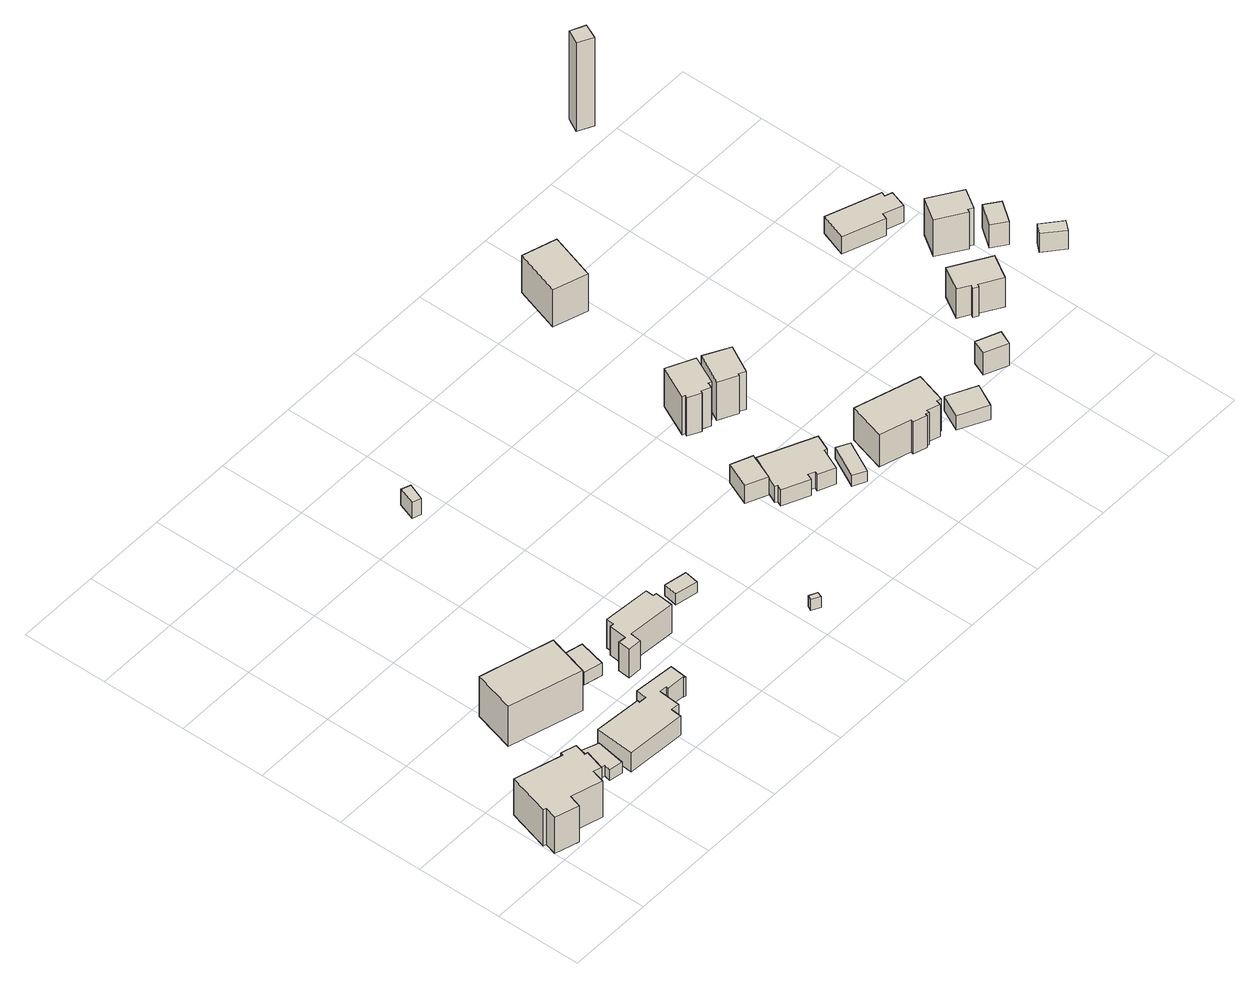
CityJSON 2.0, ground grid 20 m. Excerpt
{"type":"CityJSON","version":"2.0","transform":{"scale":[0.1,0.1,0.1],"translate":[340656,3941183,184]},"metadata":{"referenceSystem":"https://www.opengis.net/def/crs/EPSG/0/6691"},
"CityObjects":{
"building1":{"type":"Building","attributes":{"usage":"411","measuredHeight":13.5,"storeysAboveGround":2,"BuildingIDAttribute.prefecture":"14","BuildingIDAttribute.city":"14151","BuildingDetailAttribute.totalFloorArea":244.94,"BuildingDetailAttribute.buildingFootprintArea":122.47,"BuildingDetailAttribute.buildingStructureType":"601","BuildingDetailAttribute.buildingStructureOrgType":"1","BuildingDetailAttribute.orgUsage":"10","BuildingDetailAttribute.surveyYear":2015,"BuildingLandSlideRiskAttribute.description":"1","BuildingLandSlideRiskAttribute.areaType":"1"},"geometry":[{"type":"Solid","lod":"1","boundaries":[[[[0,1,2,3,4,5,6,7,8,9,10,11,12,13]],[[12,14,15,13]],[[11,16,14,12]],[[10,17,16,11]],[[9,18,17,10]],[[8,19,18,9]],[[7,20,19,8]],[[6,21,20,7]],[[5,22,21,6]],[[4,23,22,5]],[[3,24,23,4]],[[2,25,24,3]],[[1,26,25,2]],[[0,27,26,1]],[[13,15,27,0]],[[14,16,17,18,19,20,21,22,23,24,25,26,27,15]]]]}]},
"building2":{"type":"Building","attributes":{"usage":"411","measuredHeight":3.3,"storeysAboveGround":1,"BuildingIDAttribute.prefecture":"14","BuildingIDAttribute.city":"14151","BuildingDetailAttribute.totalFloorArea":16.43,"BuildingDetailAttribute.buildingFootprintArea":16.43,"BuildingDetailAttribute.buildingStructureType":"601","BuildingDetailAttribute.buildingStructureOrgType":"1","BuildingDetailAttribute.orgUsage":"10","BuildingDetailAttribute.surveyYear":2015},"geometry":[{"type":"Solid","lod":"1","boundaries":[[[[28,29,30,31,32,33]],[[32,34,35,33]],[[31,36,34,32]],[[30,37,36,31]],[[29,38,37,30]],[[28,39,38,29]],[[33,35,39,28]],[[34,36,37,38,39,35]]]]}]},
"building3":{"type":"Building","attributes":{"usage":"411","measuredHeight":12.3,"storeysAboveGround":2,"BuildingIDAttribute.prefecture":"14","BuildingIDAttribute.city":"14151","BuildingDetailAttribute.totalFloorArea":244.23,"BuildingDetailAttribute.buildingFootprintArea":122.12,"BuildingDetailAttribute.buildingStructureType":"601","BuildingDetailAttribute.buildingStructureOrgType":"1","BuildingDetailAttribute.orgUsage":"10","BuildingDetailAttribute.surveyYear":2015,"BuildingLandSlideRiskAttribute.description":"1","BuildingLandSlideRiskAttribute.areaType":"1"},"geometry":[{"type":"Solid","lod":"1","boundaries":[[[[40,41,42,43]],[[42,44,45,43]],[[41,46,44,42]],[[40,47,46,41]],[[43,45,47,40]],[[44,46,47,45]]]]}]},
"building4":{"type":"Building","attributes":{"usage":"411","measuredHeight":7.3,"storeysAboveGround":1,"BuildingIDAttribute.prefecture":"14","BuildingIDAttribute.city":"14151","BuildingDetailAttribute.totalFloorArea":143.02,"BuildingDetailAttribute.buildingFootprintArea":143.02,"BuildingDetailAttribute.buildingStructureType":"601","BuildingDetailAttribute.buildingStructureOrgType":"1","BuildingDetailAttribute.orgUsage":"10","BuildingDetailAttribute.surveyYear":2015},"geometry":[{"type":"Solid","lod":"1","boundaries":[[[[48,49,50,51,52,53,54,55,56,57,58,59,60,61,62,63]],[[62,64,65,63]],[[61,66,64,62]],[[60,67,66,61]],[[59,68,67,60]],[[58,69,68,59]],[[57,70,69,58]],[[56,71,70,57]],[[55,72,71,56]],[[54,73,72,55]],[[53,74,73,54]],[[52,75,74,53]],[[51,76,75,52]],[[50,77,76,51]],[[49,78,77,50]],[[48,79,78,49]],[[63,65,79,48]],[[64,66,67,68,69,70,71,72,73,74,75,76,77,78,79,65]]]]}]},
"building5":{"type":"Building","attributes":{"usage":"411","measuredHeight":3.6,"storeysAboveGround":1,"BuildingIDAttribute.prefecture":"14","BuildingIDAttribute.city":"14151","BuildingDetailAttribute.totalFloorArea":22.07,"BuildingDetailAttribute.buildingFootprintArea":22.07,"BuildingDetailAttribute.buildingStructureType":"601","BuildingDetailAttribute.buildingStructureOrgType":"1","BuildingDetailAttribute.orgUsage":"10","BuildingDetailAttribute.surveyYear":2015},"geometry":[{"type":"Solid","lod":"1","boundaries":[[[[80,81,82,83]],[[82,84,85,83]],[[81,86,84,82]],[[80,87,86,81]],[[83,85,87,80]],[[84,86,87,85]]]]}]},
"building6":{"type":"Building","attributes":{"usage":"413","measuredHeight":9.2,"storeysAboveGround":2,"BuildingIDAttribute.prefecture":"14","BuildingIDAttribute.city":"14151","BuildingDetailAttribute.totalFloorArea":139.86,"BuildingDetailAttribute.buildingFootprintArea":69.93,"BuildingDetailAttribute.buildingStructureType":"601","BuildingDetailAttribute.buildingStructureOrgType":"1","BuildingDetailAttribute.orgUsage":"30","BuildingDetailAttribute.surveyYear":2015},"geometry":[{"type":"Solid","lod":"1","boundaries":[[[[88,89,90,91,92,93,94,95,96,97,98,99]],[[98,100,101,99]],[[97,102,100,98]],[[96,103,102,97]],[[95,104,103,96]],[[94,105,104,95]],[[93,106,105,94]],[[92,107,106,93]],[[91,108,107,92]],[[90,109,108,91]],[[89,110,109,90]],[[88,111,110,89]],[[99,101,111,88]],[[100,102,103,104,105,106,107,108,109,110,111,101]]]]}]},
"building7":{"type":"Building","attributes":{"measuredHeight":4.8,"BuildingIDAttribute.prefecture":"14","BuildingIDAttribute.city":"14151","BuildingDetailAttribute.surveyYear":2015,"BuildingLandSlideRiskAttribute.description":"1","BuildingLandSlideRiskAttribute.areaType":"1"},"geometry":[{"type":"Solid","lod":"1","boundaries":[[[[112,113,114,115]],[[114,116,117,115]],[[113,118,116,114]],[[112,119,118,113]],[[115,117,119,112]],[[116,118,119,117]]]]}]},
"building8":{"type":"Building","attributes":{"usage":"413","storeysAboveGround":1,"BuildingIDAttribute.prefecture":"14","BuildingIDAttribute.city":"14151","BuildingDetailAttribute.totalFloorArea":17.47,"BuildingDetailAttribute.buildingFootprintArea":17.47,"BuildingDetailAttribute.buildingStructureType":"610","BuildingDetailAttribute.buildingStructureOrgType":"2","BuildingDetailAttribute.orgUsage":"30","BuildingDetailAttribute.surveyYear":2015},"geometry":[{"type":"Solid","lod":"1","boundaries":[[[[120,121,122,123]],[[122,124,125,123]],[[121,126,124,122]],[[120,127,126,121]],[[123,125,127,120]],[[124,126,127,125]]]]}]},
"building9":{"type":"Building","attributes":{"BuildingIDAttribute.prefecture":"14","BuildingIDAttribute.city":"14151","BuildingDetailAttribute.surveyYear":2015},"geometry":[{"type":"Solid","lod":"1","boundaries":[[[[128,129,130,131]],[[130,132,133,131]],[[129,134,132,130]],[[128,135,134,129]],[[131,133,135,128]],[[132,134,135,133]]]]}]},
"building10":{"type":"Building","attributes":{"usage":"411","measuredHeight":5.6,"storeysAboveGround":1,"BuildingIDAttribute.prefecture":"14","BuildingIDAttribute.city":"14151","BuildingDetailAttribute.totalFloorArea":26.7,"BuildingDetailAttribute.buildingFootprintArea":26.7,"BuildingDetailAttribute.buildingStructureType":"601","BuildingDetailAttribute.buildingStructureOrgType":"1","BuildingDetailAttribute.orgUsage":"10","BuildingDetailAttribute.surveyYear":2015},"geometry":[{"type":"Solid","lod":"1","boundaries":[[[[136,137,138,139]],[[138,140,141,139]],[[137,142,140,138]],[[136,143,142,137]],[[139,141,143,136]],[[140,142,143,141]]]]}]},
"building11":{"type":"Building","attributes":{"usage":"411","measuredHeight":4.9,"storeysAboveGround":1,"BuildingIDAttribute.prefecture":"14","BuildingIDAttribute.city":"14151","BuildingDetailAttribute.totalFloorArea":100.95,"BuildingDetailAttribute.buildingFootprintArea":100.95,"BuildingDetailAttribute.buildingStructureType":"601","BuildingDetailAttribute.buildingStructureOrgType":"1","BuildingDetailAttribute.orgUsage":"10","BuildingDetailAttribute.surveyYear":2015},"geometry":[{"type":"Solid","lod":"1","boundaries":[[[[144,145,146,147,148,149,150,151,152,153,154,155]],[[154,156,157,155]],[[153,158,156,154]],[[152,159,158,153]],[[151,160,159,152]],[[150,161,160,151]],[[149,162,161,150]],[[148,163,162,149]],[[147,164,163,148]],[[146,165,164,147]],[[145,166,165,146]],[[144,167,166,145]],[[155,157,167,144]],[[156,158,159,160,161,162,163,164,165,166,167,157]]]]}]},
"building12":{"type":"Building","attributes":{"usage":"411","measuredHeight":11.4,"storeysAboveGround":2,"BuildingIDAttribute.prefecture":"14","BuildingIDAttribute.city":"14151","BuildingDetailAttribute.totalFloorArea":83.64,"BuildingDetailAttribute.buildingFootprintArea":41.82,"BuildingDetailAttribute.buildingStructureType":"601","BuildingDetailAttribute.buildingStructureOrgType":"1","BuildingDetailAttribute.orgUsage":"10","BuildingDetailAttribute.surveyYear":2015,"BuildingLandSlideRiskAttribute.description":"1","BuildingLandSlideRiskAttribute.areaType":"1"},"geometry":[{"type":"Solid","lod":"1","boundaries":[[[[168,169,170,171,172,173,174,175,176,177]],[[176,178,179,177]],[[175,180,178,176]],[[174,181,180,175]],[[173,182,181,174]],[[172,183,182,173]],[[171,184,183,172]],[[170,185,184,171]],[[169,186,185,170]],[[168,187,186,169]],[[177,179,187,168]],[[178,180,181,182,183,184,185,186,187,179]]]]}]},
"building13":{"type":"Building","attributes":{"BuildingIDAttribute.prefecture":"14","BuildingIDAttribute.city":"14151","BuildingDetailAttribute.surveyYear":2015,"BuildingLandSlideRiskAttribute.description":"1","BuildingLandSlideRiskAttribute.areaType":"1"},"geometry":[{"type":"Solid","lod":"1","boundaries":[[[[188,189,190,191]],[[190,192,193,191]],[[189,194,192,190]],[[188,195,194,189]],[[191,193,195,188]],[[192,194,195,193]]]]}]},
"building14":{"type":"Building","attributes":{"usage":"411","measuredHeight":12.5,"storeysAboveGround":2,"BuildingIDAttribute.prefecture":"14","BuildingIDAttribute.city":"14151","BuildingDetailAttribute.totalFloorArea":76.46,"BuildingDetailAttribute.buildingFootprintArea":38.23,"BuildingDetailAttribute.buildingStructureType":"601","BuildingDetailAttribute.buildingStructureOrgType":"1","BuildingDetailAttribute.orgUsage":"10","BuildingDetailAttribute.surveyYear":2015},"geometry":[{"type":"Solid","lod":"1","boundaries":[[[[196,197,198,199,200,201]],[[200,202,203,201]],[[199,204,202,200]],[[198,205,204,199]],[[197,206,205,198]],[[196,207,206,197]],[[201,203,207,196]],[[202,204,205,206,207,203]]]]}]},
"building15":{"type":"Building","attributes":{"usage":"422","measuredHeight":12.4,"storeysAboveGround":1,"BuildingIDAttribute.prefecture":"14","BuildingIDAttribute.city":"14151","BuildingDetailAttribute.totalFloorArea":73.29,"BuildingDetailAttribute.buildingFootprintArea":73.29,"BuildingDetailAttribute.buildingStructureType":"601","BuildingDetailAttribute.buildingStructureOrgType":"1","BuildingDetailAttribute.orgUsage":"138","BuildingDetailAttribute.surveyYear":2015,"BuildingLandSlideRiskAttribute.description":"1","BuildingLandSlideRiskAttribute.areaType":"1"},"geometry":[{"type":"Solid","lod":"1","boundaries":[[[[208,209,210,211]],[[210,212,213,211]],[[209,214,212,210]],[[208,215,214,209]],[[211,213,215,208]],[[212,214,215,213]]]]}]},
"building16":{"type":"Building","attributes":{"usage":"411","measuredHeight":9.9,"storeysAboveGround":2,"BuildingIDAttribute.prefecture":"14","BuildingIDAttribute.city":"14151","BuildingDetailAttribute.totalFloorArea":191.63,"BuildingDetailAttribute.buildingFootprintArea":95.82,"BuildingDetailAttribute.buildingStructureType":"601","BuildingDetailAttribute.buildingStructureOrgType":"1","BuildingDetailAttribute.orgUsage":"10","BuildingDetailAttribute.surveyYear":2015,"BuildingLandSlideRiskAttribute.description":"1","BuildingLandSlideRiskAttribute.areaType":"1"},"geometry":[{"type":"Solid","lod":"1","boundaries":[[[[216,217,218,219,220,221,222,223,224,225,226,227]],[[226,228,229,227]],[[225,230,228,226]],[[224,231,230,225]],[[223,232,231,224]],[[222,233,232,223]],[[221,234,233,222]],[[220,235,234,221]],[[219,236,235,220]],[[218,237,236,219]],[[217,238,237,218]],[[216,239,238,217]],[[227,229,239,216]],[[228,230,231,232,233,234,235,236,237,238,239,229]]]]}]},
"building17":{"type":"Building","attributes":{"usage":"451","measuredHeight":4.7,"storeysAboveGround":1,"BuildingIDAttribute.prefecture":"14","BuildingIDAttribute.city":"14151","BuildingDetailAttribute.totalFloorArea":34.23,"BuildingDetailAttribute.buildingFootprintArea":34.23,"BuildingDetailAttribute.buildingStructureType":"601","BuildingDetailAttribute.buildingStructureOrgType":"1","BuildingDetailAttribute.orgUsage":"200","BuildingDetailAttribute.surveyYear":2015,"BuildingLandSlideRiskAttribute.description":"1","BuildingLandSlideRiskAttribute.areaType":"1"},"geometry":[{"type":"Solid","lod":"1","boundaries":[[[[240,241,242,243]],[[242,244,245,243]],[[241,246,244,242]],[[240,247,246,241]],[[243,245,247,240]],[[244,246,247,245]]]]}]},
"building18":{"type":"Building","attributes":{"measuredHeight":6.5,"BuildingIDAttribute.prefecture":"14","BuildingIDAttribute.city":"14151","BuildingDetailAttribute.surveyYear":2015,"BuildingLandSlideRiskAttribute.description":"1","BuildingLandSlideRiskAttribute.areaType":"1"},"geometry":[{"type":"Solid","lod":"1","boundaries":[[[[248,249,250,251]],[[250,252,253,251]],[[249,254,252,250]],[[248,255,254,249]],[[251,253,255,248]],[[252,254,255,253]]]]}]},
"building19":{"type":"Building","attributes":{"measuredHeight":29.3,"BuildingIDAttribute.prefecture":"14","BuildingIDAttribute.city":"14151","BuildingDetailAttribute.surveyYear":2015,"BuildingLandSlideRiskAttribute.description":"1","BuildingLandSlideRiskAttribute.areaType":"1"},"geometry":[{"type":"Solid","lod":"1","boundaries":[[[[256,257,258,259]],[[258,260,261,259]],[[257,262,260,258]],[[256,263,262,257]],[[259,261,263,256]],[[260,262,263,261]]]]}]},
"building20":{"type":"Building","attributes":{"usage":"422","measuredHeight":9.2,"storeysAboveGround":1,"BuildingIDAttribute.prefecture":"14","BuildingIDAttribute.city":"14151","BuildingDetailAttribute.totalFloorArea":51.75,"BuildingDetailAttribute.buildingFootprintArea":51.75,"BuildingDetailAttribute.buildingStructureType":"601","BuildingDetailAttribute.buildingStructureOrgType":"1","BuildingDetailAttribute.orgUsage":"137","BuildingDetailAttribute.surveyYear":2015,"BuildingLandSlideRiskAttribute.description":"1","BuildingLandSlideRiskAttribute.areaType":"1"},"geometry":[{"type":"Solid","lod":"1","boundaries":[[[[264,265,266,267,268,269,270,271]],[[270,272,273,271]],[[269,274,272,270]],[[268,275,274,269]],[[267,276,275,268]],[[266,277,276,267]],[[265,278,277,266]],[[264,279,278,265]],[[271,273,279,264]],[[272,274,275,276,277,278,279,273]]]]}]},
"building21":{"type":"Building","attributes":{"usage":"411","measuredHeight":5.2,"storeysAboveGround":1,"BuildingIDAttribute.prefecture":"14","BuildingIDAttribute.city":"14151","BuildingDetailAttribute.totalFloorArea":70.82,"BuildingDetailAttribute.buildingFootprintArea":70.82,"BuildingDetailAttribute.buildingStructureType":"601","BuildingDetailAttribute.buildingStructureOrgType":"1","BuildingDetailAttribute.orgUsage":"10","BuildingDetailAttribute.surveyYear":2015,"BuildingLandSlideRiskAttribute.description":"1","BuildingLandSlideRiskAttribute.areaType":"1"},"geometry":[{"type":"Solid","lod":"1","boundaries":[[[[280,281,282,283,284,285,286,287]],[[286,288,289,287]],[[285,290,288,286]],[[284,291,290,285]],[[283,292,291,284]],[[282,293,292,283]],[[281,294,293,282]],[[280,295,294,281]],[[287,289,295,280]],[[288,290,291,292,293,294,295,289]]]]}]},
"building22":{"type":"Building","attributes":{"usage":"411","measuredHeight":10.7,"storeysAboveGround":2,"BuildingIDAttribute.prefecture":"14","BuildingIDAttribute.city":"14151","BuildingDetailAttribute.totalFloorArea":70.97,"BuildingDetailAttribute.buildingFootprintArea":35.49,"BuildingDetailAttribute.buildingStructureType":"601","BuildingDetailAttribute.buildingStructureOrgType":"1","BuildingDetailAttribute.orgUsage":"10","BuildingDetailAttribute.surveyYear":2015,"BuildingLandSlideRiskAttribute.description":"1","BuildingLandSlideRiskAttribute.areaType":"1"},"geometry":[{"type":"Solid","lod":"1","boundaries":[[[[296,297,298,299,300,301]],[[300,302,303,301]],[[299,304,302,300]],[[298,305,304,299]],[[297,306,305,298]],[[296,307,306,297]],[[301,303,307,296]],[[302,304,305,306,307,303]]]]}]},
"building23":{"type":"Building","attributes":{"usage":"411","measuredHeight":6.6,"storeysAboveGround":1,"BuildingIDAttribute.prefecture":"14","BuildingIDAttribute.city":"14151","BuildingDetailAttribute.totalFloorArea":18.56,"BuildingDetailAttribute.buildingFootprintArea":18.56,"BuildingDetailAttribute.buildingStructureType":"601","BuildingDetailAttribute.buildingStructureOrgType":"1","BuildingDetailAttribute.orgUsage":"10","BuildingDetailAttribute.surveyYear":2015,"BuildingLandSlideRiskAttribute.description":"1","BuildingLandSlideRiskAttribute.areaType":"1"},"geometry":[{"type":"Solid","lod":"1","boundaries":[[[[308,309,310,311]],[[310,312,313,311]],[[309,314,312,310]],[[308,315,314,309]],[[311,313,315,308]],[[312,314,315,313]]]]}]},
"building24":{"type":"Building","attributes":{"measuredHeight":5.4,"BuildingIDAttribute.prefecture":"14","BuildingIDAttribute.city":"14151","BuildingDetailAttribute.surveyYear":2015,"BuildingLandSlideRiskAttribute.description":"1","BuildingLandSlideRiskAttribute.areaType":"1"},"geometry":[{"type":"Solid","lod":"1","boundaries":[[[[316,317,318,319]],[[318,320,321,319]],[[317,322,320,318]],[[316,323,322,317]],[[319,321,323,316]],[[320,322,323,321]]]]}]}
},
"vertices":[
[143,123,5],[145,130,5],[180,120,5],[172,92,5],[179,90,5],[165,43,5],[147,49,5],[138,18,5],[66,39,5],[57,10,5],[2,26,5],[10,54,5],[3,56,5],[32,155,5],[3,56,105],[32,155,105],[10,54,105],[2,26,105],[57,10,105],[66,39,105],[138,18,105],[147,49,105],[165,43,105],[179,90,105],[172,92,105],[180,120,105],[145,130,105],[143,123,105],
[220,37,51],[189,42,51],[192,57,51],[184,58,51],[194,119,51],[232,105,51],[194,119,81],[232,105,81],[184,58,81],[192,57,81],[189,42,81],[220,37,81],
[332,305,47],[305,208,47],[137,256,47],[164,352,47],[137,256,158],[164,352,158],[305,208,158],[332,305,158],
[350,106,53],[349,100,53],[367,99,53],[369,124,53],[463,115,53],[459,75,53],[455,76,53],[456,78,53],[413,81,53],[414,87,53],[397,88,53],[393,37,53],[373,39,53],[371,14,53],[232,24,53],[240,115,53],[232,24,106],[240,115,106],[371,14,106],[373,39,106],[393,37,106],[397,88,106],[414,87,106],[413,81,106],[456,78,106],[455,76,106],[459,75,106],[463,115,106],[369,124,106],[367,99,106],[349,100,106],[350,106,106],
[388,278,87],[373,215,87],[331,225,87],[346,288,87],[331,225,121],[346,288,121],[373,215,121],[388,278,121],
[550,251,81],[549,232,81],[557,231,81],[553,189,81],[441,198,81],[438,172,81],[406,174,81],[408,202,81],[426,200,81],[430,242,81],[440,242,81],[441,260,81],[440,242,160],[441,260,160],[430,242,160],[426,200,160],[408,202,160],[406,174,160],[438,172,160],[441,198,160],[553,189,160],[557,231,160],[549,232,160],[550,251,160],
[418,737,196],[403,698,196],[383,705,196],[397,745,196],[383,705,240],[397,745,240],[403,698,240],[418,737,240],
[663,244,97],[657,211,97],[605,221,97],[611,254,97],[605,221,127],[611,254,127],[657,211,127],[663,244,127],
[822,42,49],[817,30,49],[798,40,49],[803,51,49],[798,40,79],[803,51,79],[817,30,79],[822,42,79],
[964,324,114],[939,264,114],[891,285,114],[916,344,114],[891,285,164],[916,344,164],[939,264,164],[964,324,164],
[935,245,108],[971,324,108],[1094,268,108],[1078,232,108],[1072,234,108],[1050,185,108],[1012,202,108],[1015,210,108],[1001,217,108],[995,203,108],[935,230,108],[940,242,108],[935,230,153],[940,242,153],[995,203,153],[1001,217,153],[1015,210,153],[1012,202,153],[1050,185,153],[1072,234,153],[1078,232,153],[1094,268,153],[971,324,153],[935,245,153],
[935,468,147],[938,475,147],[932,477,147],[969,554,147],[1031,524,147],[1000,459,147],[993,462,147],[987,450,147],[967,459,147],[964,454,147],[967,459,253],[964,454,253],[987,450,253],[993,462,253],[1000,459,253],[1031,524,253],[969,554,253],[932,477,253],[938,475,253],[935,468,253],
[1128,214,113],[1090,140,113],[1061,155,113],[1099,229,113],[1061,155,143],[1099,229,143],[1090,140,143],[1128,214,143],
[1037,517,154],[1094,486,154],[1060,422,154],[1045,430,154],[1043,425,154],[1000,447,154],[1043,425,259],[1000,447,259],[1045,430,259],[1060,422,259],[1094,486,259],[1037,517,259],
[1030,877,251],[996,769,251],[918,794,251],[952,901,251],[918,794,354],[952,901,354],[996,769,354],[1030,877,354],
[1302,182,123],[1281,112,123],[1271,115,123],[1268,104,123],[1239,113,123],[1237,106,123],[1230,108,123],[1229,104,123],[1198,114,123],[1200,120,123],[1128,142,123],[1153,227,123],[1128,142,212],[1153,227,212],[1200,120,212],[1198,114,212],[1229,104,212],[1230,108,212],[1237,106,212],[1239,113,212],[1268,104,212],[1271,115,212],[1281,112,212],[1302,182,212],
[1385,103,134],[1358,51,134],[1293,84,134],[1319,136,134],[1293,84,174],[1319,136,174],[1358,51,174],[1385,103,174],
[1492,136,157],[1478,103,157],[1425,125,157],[1439,158,157],[1425,125,218],[1439,158,218],[1478,103,218],[1492,136,218],
[1281,1011,420],[1265,977,420],[1230,995,420],[1247,1027,420],[1230,995,665],[1247,1027,665],[1265,977,665],[1281,1011,665],
[1575,195,184],[1527,224,184],[1523,218,184],[1512,224,184],[1517,232,184],[1490,248,184],[1522,301,184],[1608,249,184],[1522,301,265],[1608,249,265],[1490,248,265],[1517,232,265],[1512,224,265],[1523,218,265],[1527,224,265],[1575,195,265],
[1570,503,258],[1566,493,258],[1583,487,258],[1570,448,258],[1526,464,258],[1521,451,258],[1426,485,258],[1448,547,258],[1426,485,305],[1448,547,305],[1521,451,305],[1526,464,305],[1570,448,305],[1583,487,305],[1566,493,305],[1570,503,305],
[1658,364,233],[1629,319,233],[1619,326,233],[1615,319,233],[1554,359,233],[1588,410,233],[1554,359,335],[1588,410,335],[1615,319,335],[1619,326,335],[1629,319,335],[1658,364,335],
[1709,314,231],[1675,268,231],[1643,292,231],[1677,338,231],[1643,292,295],[1677,338,295],[1675,268,295],[1709,314,295],
[1761,196,226],[1743,175,226],[1700,213,226],[1718,233,226],[1700,213,278],[1718,233,278],[1743,175,278],[1761,196,278]
]}
